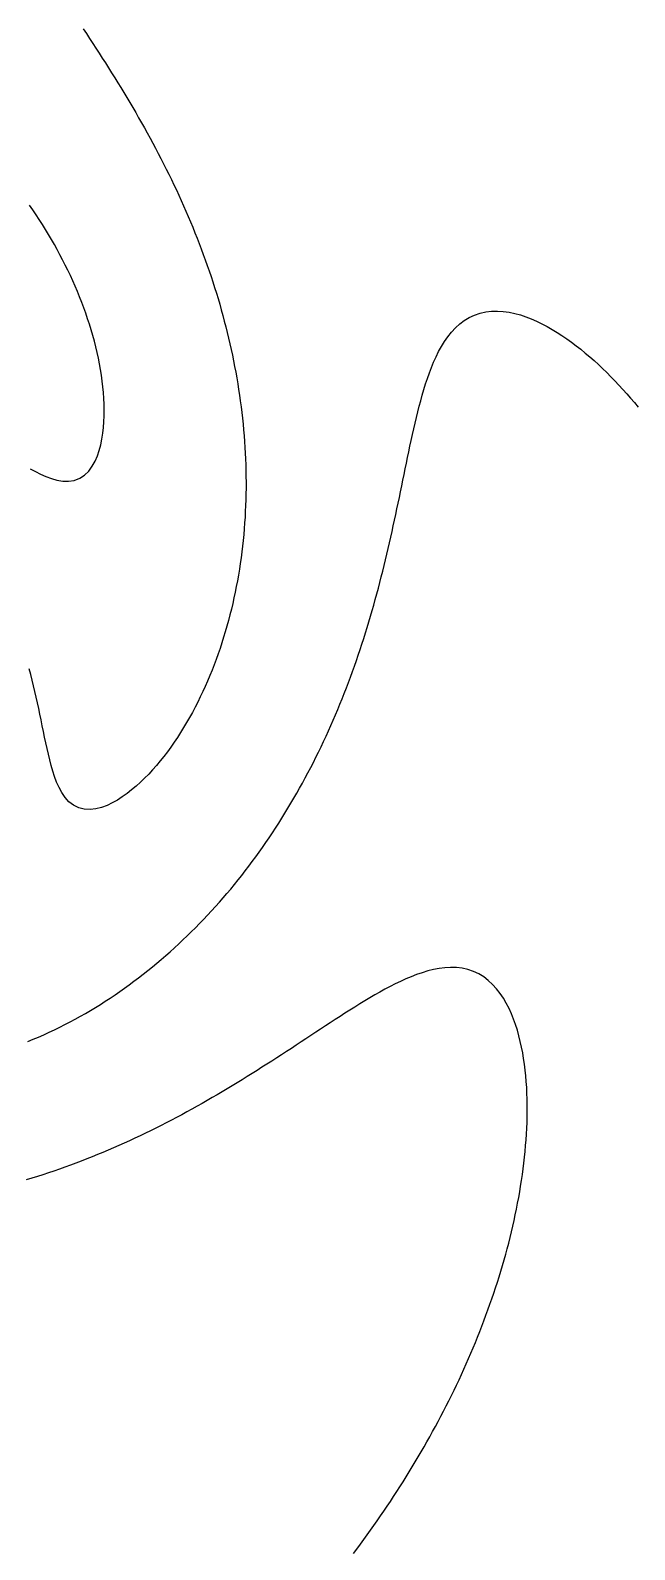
# Model space of a CAD drawing. Extents: x -137 to 137, y -137 to 137.
# Drawn here: x 19.8 to 54, y -51.4 to 34.8 of the extents above; entities that cross this region are included whole.
import ezdxf

# ---------------------------------------------------------------- set-up
doc = ezdxf.new("R2010")
doc.units = 0

msp = doc.modelspace()

# ---------------------------------------------------------------- linework, layer by layer
at = {"layer": 'PEC'}
for points in [[(22.775185, 34.846238), (22.956395, 34.570225), (23.137264, 34.293989), (23.317597, 34.017402), (23.497361, 33.740446), (23.676515, 33.463094), (23.854883, 33.185237), (24.032477, 32.906884), (24.209222, 32.627991), (24.384982, 32.348476), (24.559784, 32.068361), (24.733535, 31.787594), (24.906129, 31.506114), (25.077595, 31.223945), (25.247846, 30.941041), (25.416781, 30.65735), (25.584432, 30.372897), (25.750732, 30.087654), (25.915569, 29.801562), (26.078973, 29.514649), (26.240912, 29.226907), (26.401254, 28.938272), (26.560021, 28.648767), (26.717217, 28.358407), (26.872702, 28.067126), (27.026477, 27.774939), (27.178566, 27.481872), (27.328861, 27.18788), (27.477315, 26.892954), (27.623954, 26.597122), (27.768744, 26.300381), (27.911572, 26.00269), (28.052457, 25.704075), (28.191417, 25.404559), (28.328333, 25.104103), (28.463184, 24.802715), (28.595993, 24.500421), (28.726725, 24.197223), (28.855275, 23.893095), (28.981663, 23.588061), (29.105905, 23.282146), (29.227903, 22.97533), (29.347621, 22.667618), (29.465079, 22.359035), (29.580267, 22.049598), (29.693078, 21.739286), (29.803513, 21.428122), (29.91159, 21.11613), (30.017263, 20.803315), (30.120451, 20.489673), (30.221168, 20.175228), (30.319428, 19.860007), (30.415149, 19.544005), (30.508293, 19.227234), (30.598871, 18.90972), (30.686884, 18.591486), (30.772242, 18.272529), (30.854931, 17.95287), (30.934959, 17.632534), (31.012312, 17.311542), (31.086908, 16.989898), (31.158741, 16.667626), (31.22782, 16.344752), (31.294115, 16.021295), (31.357557, 15.697267), (31.418146, 15.372693), (31.475886, 15.0476), (31.530735, 14.722007), (31.582641, 14.395931), (31.631603, 14.069401), (31.677638, 13.742445), (31.721722, 13.41522), (31.763819, 13.087733), (31.801853, 12.759754), (31.835789, 12.431322), (31.866646, 12.102586), (31.894395, 11.773573), (31.919019, 11.444312), (31.940489, 11.11483), (31.958789, 10.785157), (31.973891, 10.455322), (31.985777, 10.125356), (31.994421, 9.795288), (31.999802, 9.465152), (32.001897, 9.134978), (32.000685, 8.8048), (31.996141, 8.474651), (31.988245, 8.144565), (31.976972, 7.814577), (31.962302, 7.484722), (31.94421, 7.155038), (31.922676, 6.825561), (31.897674, 6.496328), (31.869184, 6.167379), (31.837181, 5.838754), (31.801644, 5.510491), (31.762546, 5.182634), (31.719868, 4.855224), (31.673581, 4.528304), (31.623667, 4.201919), (31.570096, 3.876113), (31.512846, 3.550934), (31.451893, 3.226429), (31.387208, 2.902647), (31.318771, 2.579638), (31.246548, 2.257454), (31.17052, 1.936146), (31.090651, 1.615772), (31.00692, 1.296385), (30.919294, 0.978045), (30.827742, 0.660812), (30.732239, 0.344746), (30.632743, 0.029914), (30.529234, -0.283621), (30.421664, -0.595787), (30.310005, -0.906513), (30.194221, -1.215726), (30.074263, -1.523343), (29.950102, -1.829288), (29.821685, -2.133471), (29.688967, -2.435803), (29.551908, -2.736191), (29.410443, -3.034529), (29.264523, -3.330713), (29.114093, -3.624633), (28.959078, -3.91616), (28.799415, -4.205168), (28.635035, -4.491519), (28.465845, -4.775054), (28.291761, -5.05561), (28.112689, -5.33301), (27.928521, -5.607051), (27.739131, -5.87751), (27.544392, -6.144144), (27.344161, -6.406676), (27.138273, -6.664795), (26.926537, -6.918139), (26.708744, -7.166294), (26.484658, -7.408779), (26.254006, -7.645026), (26.016477, -7.874353), (25.771711, -8.095937), (25.519295, -8.308761), (25.258757, -8.511553), (24.98956, -8.702689), (24.711109, -8.880054), (24.422781, -9.040836), (24.12402, -9.181226), (23.814546, -9.295975), (23.494866, -9.377837), (23.167331, -9.417133), (22.83794, -9.402281), (22.518023, -9.323103), (22.222536, -9.177222), (21.963217, -8.973672), (21.74317, -8.727949), (21.558512, -8.454463), (21.402829, -8.16341), (21.26986, -7.861251), (21.154441, -7.551936), (21.052509, -7.237902), (20.960903, -6.920694), (20.877161, -6.601314), (20.799348, -6.280436), (20.72592, -5.958524), (20.655623, -5.635913), (20.58744, -5.312848), (20.520521, -4.989519), (20.454149, -4.666077), (20.387709, -4.342649), (20.320661, -4.019346), (20.252577, -3.69626), (20.183077, -3.373476), (20.111788, -3.051083), (20.038386, -2.729164), (19.962652, -2.407786), (19.884313, -2.087033), (19.803119, -1.766991), (19.718937, -1.447722)], [(19.773728, 9.894814), (20.063747, 9.737013), (20.359049, 9.589356), (20.660788, 9.455383), (20.970085, 9.340011), (21.287684, 9.250172), (21.613074, 9.195409), (21.942803, 9.18796), (22.268226, 9.240457), (22.575337, 9.35992), (22.850087, 9.541979), (23.085292, 9.773108), (23.281454, 10.038366), (23.442996, 10.326137), (23.575097, 10.628622), (23.682359, 10.940818), (23.768511, 11.259508), (23.836499, 11.582576), (23.888633, 11.908587), (23.926741, 12.23654), (23.952283, 12.565714), (23.966444, 12.895577), (23.970195, 13.225725), (23.964342, 13.555844), (23.949566, 13.885686), (23.92644, 14.215049), (23.89546, 14.543767), (23.857051, 14.8717), (23.811586, 15.198731), (23.759404, 15.524757), (23.700794, 15.84969), (23.636012, 16.17345), (23.565292, 16.495965), (23.488855, 16.817173), (23.406893, 17.137016), (23.319573, 17.455438), (23.227065, 17.772393), (23.129524, 18.087834), (23.027077, 18.401717), (22.91986, 18.714003), (22.807999, 19.024656), (22.691595, 19.333635), (22.570765, 19.640911), (22.445608, 19.94645), (22.316212, 20.250218), (22.182681, 20.552191), (22.04509, 20.852337), (21.903524, 21.150628), (21.758067, 21.447041), (21.608786, 21.741547), (21.455762, 22.034126), (21.29906, 22.324751), (21.138748, 22.613401), (20.974894, 22.900055), (20.807556, 23.184689), (20.636802, 23.467288), (20.462685, 23.747826), (20.285268, 24.02629), (20.104603, 24.302658), (19.920747, 24.576913), (19.733755, 24.849039)], [(19.640911, -22.570765), (19.94645, -22.445608), (20.250218, -22.316212), (20.552191, -22.182681), (20.852337, -22.04509), (21.150628, -21.903524), (21.447041, -21.758067), (21.741547, -21.608786), (22.034126, -21.455762), (22.324751, -21.29906), (22.613401, -21.138748), (22.900055, -20.974894), (23.184689, -20.807556), (23.467288, -20.636802), (23.747826, -20.462685), (24.02629, -20.285268), (24.302658, -20.104603), (24.576913, -19.920747), (24.849039, -19.733755), (25.119018, -19.543676), (25.386837, -19.350564), (25.652477, -19.154466), (25.915926, -18.955435), (26.177168, -18.753515), (26.436192, -18.548758), (26.692982, -18.341205), (26.947527, -18.130906), (27.199814, -17.917903), (27.449833, -17.702242), (27.697571, -17.483965), (27.943018, -17.263115), (28.186165, -17.039735), (28.427002, -16.813866), (28.665519, -16.585548), (28.901708, -16.354824), (29.135561, -16.121731), (29.36707, -15.886312), (29.596227, -15.648602), (29.823028, -15.408642), (30.047464, -15.166469), (30.269531, -14.922122), (30.489221, -14.675636), (30.706533, -14.42705), (30.921459, -14.176399), (31.133998, -13.92372), (31.344144, -13.669048), (31.551895, -13.412419), (31.756084, -13.152949), (31.95748, -12.891302), (32.157453, -12.628565), (32.355623, -12.364466), (32.551406, -12.098593), (32.744781, -11.830964), (32.935734, -11.561601), (33.124298, -11.290561), (33.310476, -11.017876), (33.494248, -10.743563), (33.675598, -10.467644), (33.854577, -10.190181), (34.031178, -9.911198), (34.205378, -9.630709), (34.377171, -9.34874), (34.546616, -9.065354), (34.713697, -8.780567), (34.878388, -8.494392), (35.040703, -8.206862), (35.200697, -7.918035), (35.358346, -7.62792), (35.513623, -7.33653), (35.666573, -7.043911), (35.817232, -6.750106), (35.965572, -6.455123), (36.111569, -6.158974), (36.255303, -5.86172), (36.396778, -5.563384), (36.535964, -5.263973), (36.672861, -4.963509), (36.807559, -4.662052), (36.940037, -4.359614), (37.070262, -4.056198), (37.198287, -3.751848), (37.324171, -3.446605), (37.447878, -3.140474), (37.569389, -2.833465), (37.688811, -2.525637), (37.806143, -2.217006), (37.921347, -1.907575), (38.034466, -1.597376), (38.145589, -1.286455), (38.254677, -0.974815), (38.361712, -0.662465), (38.466819, -0.349459), (38.569995, -0.035812), (38.671199, 0.278476), (38.770517, 0.593366), (38.868016, 0.908824), (38.963656, 1.224851), (39.057459, 1.541428), (39.149555, 1.858505), (39.239915, 2.176081), (39.328526, 2.494151), (39.415539, 2.812661), (39.50095, 3.131604), (39.584729, 3.45098), (39.667029, 3.77074), (39.747875, 4.090871), (39.827232, 4.411374), (39.905252, 4.732205), (39.981981, 5.053348), (40.057387, 5.374804), (40.131633, 5.69653), (40.20477, 6.018509), (40.276777, 6.340744), (40.347845, 6.663187), (40.418008, 6.985827), (40.487279, 7.308661), (40.555871, 7.63164), (40.623795, 7.954759), (40.691135, 8.278001), (40.758093, 8.601323), (40.824665, 8.924724), (40.891065, 9.24816), (40.957406, 9.571608), (41.023765, 9.895053), (41.090412, 10.218439), (41.157396, 10.541755), (41.224995, 10.864943), (41.293357, 11.18797), (41.362691, 11.51079), (41.433289, 11.833336), (41.505328, 12.155563), (41.579196, 12.477375), (41.655107, 12.798712), (41.73352, 13.119446), (41.814726, 13.439485), (41.899267, 13.758659), (41.98754, 14.07682), (42.08019, 14.393733), (42.177773, 14.709162), (42.281045, 15.022772), (42.390809, 15.334168), (42.507955, 15.642861), (42.633573, 15.9482), (42.768802, 16.249402), (42.914982, 16.545438), (43.073606, 16.834989), (43.24627, 17.116381), (43.434643, 17.387493), (43.640381, 17.645654), (43.864917, 17.887616), (44.109192, 18.109598), (44.373327, 18.307497), (44.656319, 18.477303), (44.955918, 18.615694), (45.268816, 18.720612), (45.591126, 18.791584), (45.918973, 18.829661), (46.248964, 18.837033), (46.57842, 18.816523), (46.905399, 18.771156), (47.228593, 18.703855), (47.547178, 18.617285), (47.860685, 18.513794), (48.168884, 18.395412), (48.471706, 18.263867), (48.769176, 18.120622), (49.061394, 17.966939), (49.348484, 17.803874), (49.630592, 17.632329), (49.907883, 17.453098), (50.180501, 17.266835), (50.448612, 17.074139), (50.712354, 16.875504), (50.971873, 16.671381), (51.2273, 16.46216), (51.478757, 16.248182), (51.726365, 16.029761), (51.970227, 15.807165), (52.210448, 15.580645), (52.447122, 15.35042), (52.680334, 15.116689), (52.910175, 14.879641), (53.136706, 14.639429), (53.36002, 14.396222), (53.580158, 14.150137), (53.797209, 13.901325), (54.011208, 13.649883), (54.222226, 13.395933)], [(38.084775, -51.603151), (38.283267, -51.339293), (38.480296, -51.074342), (38.675847, -50.808298), (38.869904, -50.541162), (39.06246, -50.272942), (39.253503, -50.003642), (39.443017, -49.733264), (39.630986, -49.46181), (39.817405, -49.189288), (40.002258, -48.915703), (40.185528, -48.641054), (40.367202, -48.365347), (40.547273, -48.088591), (40.725723, -47.810787), (40.902533, -47.531935), (41.077697, -47.252047), (41.2512, -46.971126), (41.423022, -46.689174), (41.593147, -46.406195), (41.761571, -46.1222), (41.928272, -45.837191), (42.093228, -45.551167), (42.256434, -45.264142), (42.417874, -44.97612), (42.577524, -44.687101), (42.735367, -44.397092), (42.891399, -44.106105), (43.045595, -43.81414), (43.197928, -43.5212), (43.348398, -43.227297), (43.496982, -42.932437), (43.643651, -42.63662), (43.788395, -42.339856), (43.931202, -42.042155), (44.07204, -41.743518), (44.210887, -41.443949), (44.34774, -41.143465), (44.482567, -40.842066), (44.615337, -40.539755), (44.746048, -40.236548), (44.874671, -39.93245), (45.00117, -39.627462), (45.125538, -39.321599), (45.247751, -39.014869), (45.367769, -38.707273), (45.485576, -38.398823), (45.601156, -38.089532), (45.714463, -37.779402), (45.825475, -37.468442), (45.934178, -37.156668), (46.040522, -36.844081), (46.144481, -36.530693), (46.24604, -36.216519), (46.345146, -35.901563), (46.441768, -35.585835), (46.535888, -35.269353), (46.627448, -34.952121), (46.716416, -34.634152), (46.802769, -34.315463), (46.886439, -33.99606), (46.967398, -33.675958), (47.045611, -33.355174), (47.121002, -33.033716), (47.193551, -32.711604), (47.263199, -32.388853), (47.329871, -32.065474), (47.393544, -31.741491), (47.454136, -31.416917), (47.511581, -31.091772), (47.565837, -30.76608), (47.6168, -30.439856), (47.664424, -30.113128), (47.708621, -29.78592), (47.74929, -29.458254), (47.786375, -29.130163), (47.819743, -28.801673), (47.849324, -28.472821), (47.874991, -28.14364), (47.896622, -27.81417), (47.914113, -27.484454), (47.927294, -27.154537), (47.936054, -26.824474), (47.940197, -26.494321), (47.939582, -26.164143), (47.933989, -25.834012), (47.923236, -25.504008), (47.907075, -25.174226), (47.885272, -24.844769), (47.857534, -24.515759), (47.823573, -24.187334), (47.783031, -23.859656), (47.735551, -23.532913), (47.680685, -23.207329), (47.617986, -22.883163), (47.546897, -22.560735), (47.466834, -22.24042), (47.377114, -21.922675), (47.276967, -21.608065), (47.16554, -21.297274), (47.041853, -20.991159), (46.904823, -20.690788), (46.753258, -20.397489), (46.585872, -20.112934), (46.401331, -19.839208), (46.198352, -19.578879), (45.97585, -19.335051), (45.733171, -19.111328), (45.470382, -18.911647), (45.188559, -18.739906), (44.889936, -18.599421), (44.577777, -18.492323), (44.255959, -18.419158), (43.928377, -18.378853), (43.598447, -18.369063), (43.26882, -18.386693), (42.941346, -18.428384), (42.617179, -18.490869), (42.296946, -18.57116), (41.980896, -18.666629), (41.669046, -18.775058), (41.361255, -18.894533), (41.057278, -19.023416), (40.756861, -19.160399), (40.459702, -19.304316), (40.165493, -19.454176), (39.873975, -19.609207), (39.584835, -19.768632), (39.297858, -19.931919), (39.012758, -20.098464), (38.729357, -20.267884), (38.447401, -20.439699), (38.166749, -20.613636), (37.887171, -20.789294), (37.608564, -20.966489), (37.330715, -21.14487), (37.05355, -21.324312), (36.776884, -21.504524), (36.50064, -21.685381), (36.2247, -21.866702), (35.948941, -22.048298), (35.673325, -22.23011), (35.397695, -22.411902), (35.122032, -22.593643), (34.846238, -22.775185), (34.570225, -22.956395), (34.293989, -23.137264), (34.017402, -23.317597), (33.740446, -23.497361), (33.463094, -23.676515), (33.185237, -23.854883), (32.906884, -24.032477), (32.627991, -24.209222), (32.348476, -24.384982), (32.068361, -24.559784), (31.787594, -24.733535), (31.506114, -24.906129), (31.223945, -25.077595), (30.941041, -25.247846), (30.65735, -25.416781), (30.372897, -25.584432), (30.087654, -25.750732), (29.801562, -25.915569), (29.514649, -26.078973), (29.226907, -26.240912), (28.938272, -26.401254), (28.648767, -26.560021), (28.358407, -26.717217), (28.067126, -26.872702), (27.774939, -27.026477), (27.481872, -27.178566), (27.18788, -27.328861), (26.892954, -27.477315), (26.597122, -27.623954), (26.300381, -27.768744), (26.00269, -27.911572), (25.704075, -28.052457), (25.404559, -28.191417), (25.104103, -28.328333), (24.802715, -28.463184), (24.500421, -28.595993), (24.197223, -28.726725), (23.893095, -28.855275), (23.588061, -28.981663), (23.282146, -29.105905), (22.97533, -29.227903), (22.667618, -29.347621), (22.359035, -29.465079), (22.049598, -29.580267), (21.739286, -29.693078), (21.428122, -29.803513), (21.11613, -29.91159), (20.803315, -30.017263), (20.489673, -30.120451), (20.175228, -30.221168), (19.860007, -30.319428), (19.544005, -30.415149)]]:
    msp.add_lwpolyline(points, dxfattribs=at)

doc.saveas('drawing.dxf')
